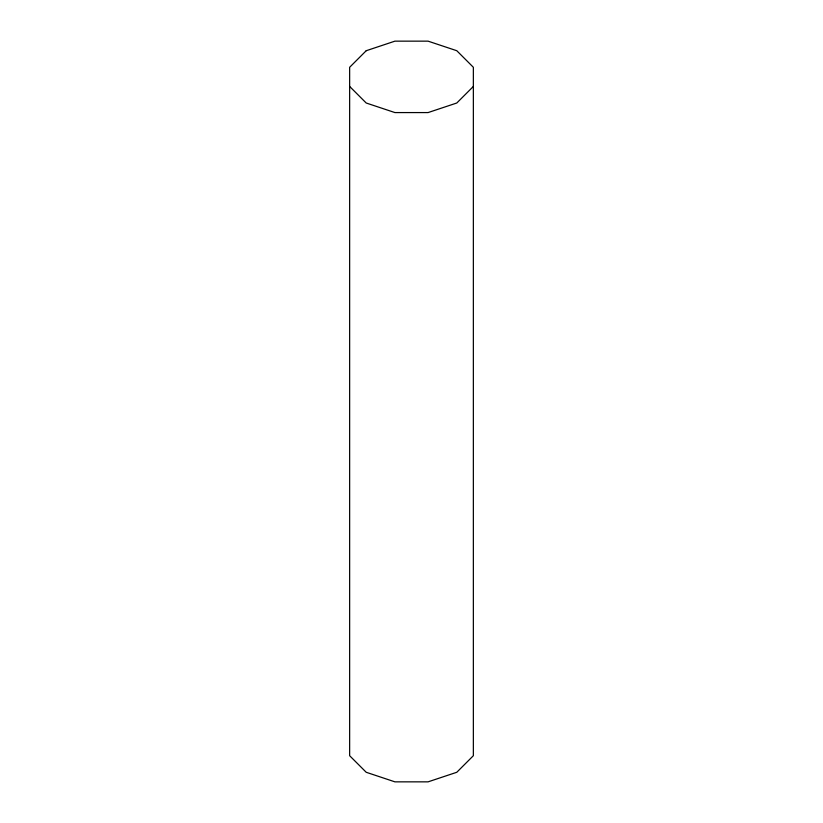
<?xml version="1.0" encoding="UTF-8"?>
<svg xmlns="http://www.w3.org/2000/svg" width="823" height="823" viewBox="0 0 823 823"><rect width="100%" height="100%" fill="white"/><g stroke="black" fill="none" stroke-linecap="round" stroke-linejoin="round"><path stroke-width="1.23" d="M473.359 86.436L456.786 103.009L428.073 112.576L394.927 112.576L366.214 103.009L349.641 86.436M366.214 50.717L349.641 67.291L349.641 755.709L366.214 772.283L394.927 781.85L428.073 781.85L456.786 772.283L473.359 755.709L473.359 67.291L456.786 50.717L428.073 41.15L394.927 41.15L366.214 50.717"/></g></svg>
